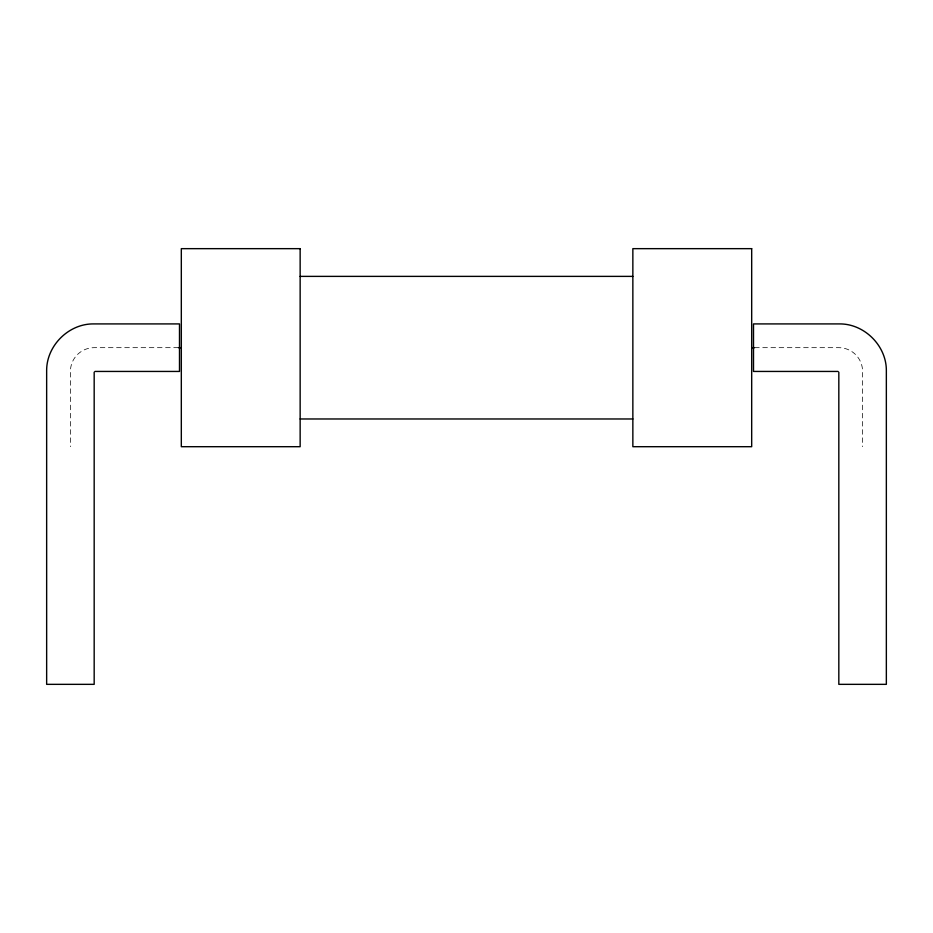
<?xml version="1.0" encoding="UTF-8"?>
<svg xmlns="http://www.w3.org/2000/svg" width="933" height="933" viewBox="0 0 933 933"><rect width="100%" height="100%" fill="white"/><g stroke="black" fill="none" stroke-linecap="round" stroke-linejoin="round"><path stroke-width="0.7" stroke-dasharray="4.67 3.5" d="M178.413 347.671L94.175 347.671A23.768 23.768 0 0 0 70.418 371.439L70.418 446.697M754.587 347.671L838.825 347.671A23.768 23.768 0 0 1 862.582 371.439L862.582 446.697"/><path stroke-width="1.4" d="M300.146 276.378L632.854 276.378M178.413 347.671L181.317 347.671M751.683 347.671L754.587 347.671M94.956 371.439L179.498 371.439L179.498 323.914L93.405 323.914C68.552 323.728 46.463 345.816 46.65 370.658L46.65 684.344L94.175 684.344L94.175 372.22M838.044 371.439L753.502 371.439L753.502 323.914L839.595 323.914C864.448 323.728 886.537 345.816 886.35 370.658L886.35 684.344L838.825 684.344L838.825 372.22M300.146 418.975L632.854 418.975M300.146 248.656L181.317 248.656L181.317 446.697L300.146 446.697L300.146 248.656M751.683 248.656L632.854 248.656L632.854 446.697L751.683 446.697L751.683 248.656"/></g></svg>
